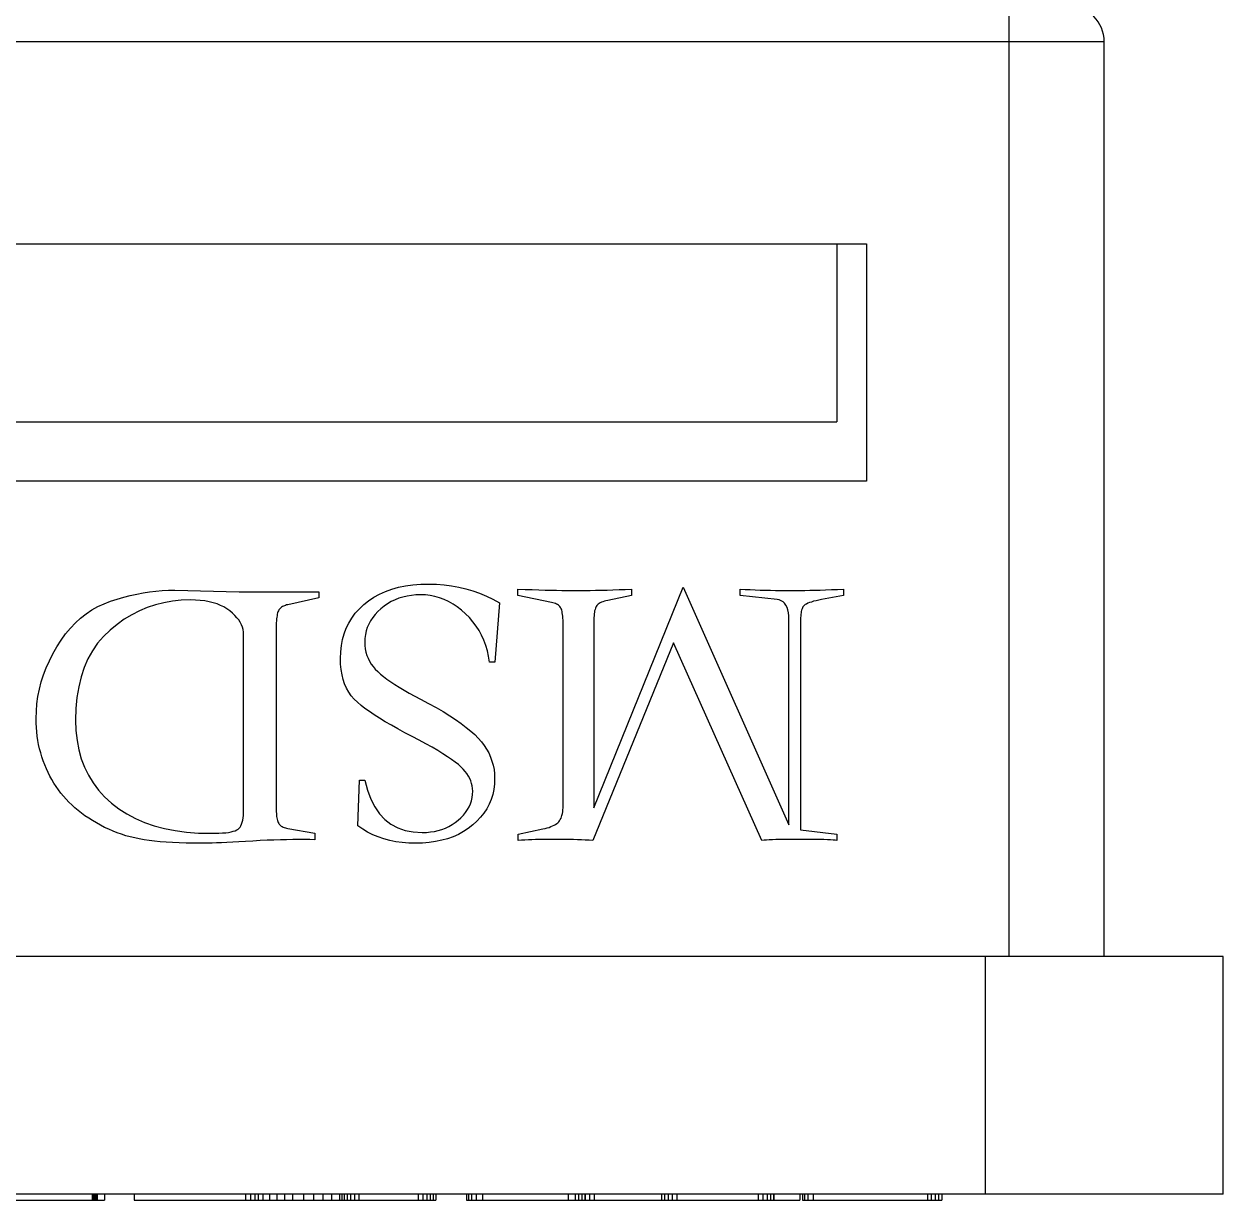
# Model space of a CAD drawing. Header units: millimetres. Extents: x -70 to 70, y -99 to 99.
# Drawn here: x 26.84 to 36.93, y 54.16 to 64.06 of the extents above; entities that cross this region are included whole.
import ezdxf

# ---------------------------------------------------------------- set-up
doc = ezdxf.new("R2010")
doc.units = ezdxf.units.MM
doc.layers.add('粗实线层', color=7, linetype='Continuous', lineweight=35)

msp = doc.modelspace()

# ---------------------------------------------------------------- linework, layer by layer
at = {"layer": '粗实线层', "color": 7, "lineweight": -3}
for p, q in [((35.126, 63.914), (35.126, 64.214)), ((35.126, 63.914), (19.726, 63.914)), ((35.926, 63.914), (35.126, 63.914)), ((35.126, 56.214), (35.126, 63.914)), ((35.926, 56.214), (35.926, 63.914)), ((20.926, 62.214), (33.926, 62.214)), ((33.676, 62.214), (33.676, 60.714)), ((33.926, 62.214), (33.926, 60.214)), ((21.176, 60.714), (33.676, 60.714)), ((33.926, 60.214), (20.926, 60.214)), ((29.986, 59.322), (30.046, 59.334)), ((30.046, 59.334), (30.108, 59.342)), ((30.108, 59.342), (30.174, 59.347)), ((30.174, 59.347), (30.243, 59.349)), ((30.243, 59.349), (30.307, 59.348)), ((30.307, 59.348), (30.371, 59.343)), ((30.371, 59.343), (30.433, 59.335)), ((30.433, 59.335), (30.494, 59.324)), ((27.62, 59.223), (27.675, 59.239)), ((27.675, 59.239), (27.73, 59.253)), ((27.73, 59.253), (27.785, 59.265)), ((27.785, 59.265), (27.839, 59.275)), ((27.839, 59.275), (27.892, 59.284)), ((27.892, 59.284), (27.946, 59.29)), ((27.946, 59.29), (27.999, 59.295)), ((27.999, 59.295), (28.052, 59.298)), ((28.052, 59.298), (28.104, 59.299)), ((28.104, 59.299), (28.647, 59.285)), ((28.647, 59.285), (29.318, 59.285)), ((29.318, 59.232), (29.056, 59.175)), ((29.318, 59.285), (29.318, 59.232)), ((29.736, 59.209), (29.78, 59.239)), ((29.78, 59.239), (29.827, 59.265)), ((29.827, 59.265), (29.877, 59.287)), ((29.877, 59.287), (29.93, 59.306)), ((29.93, 59.306), (29.986, 59.322)), ((30.024, 59.24), (29.99, 59.229)), ((30.06, 59.248), (30.024, 59.24)), ((30.096, 59.254), (30.06, 59.248)), ((30.134, 59.257), (30.096, 59.254)), ((30.173, 59.259), (30.134, 59.257)), ((30.214, 59.257), (30.173, 59.259)), ((30.254, 59.252), (30.214, 59.257)), ((30.294, 59.244), (30.254, 59.252)), ((30.333, 59.233), (30.294, 59.244)), ((30.371, 59.219), (30.333, 59.233)), ((30.494, 59.324), (30.554, 59.31)), ((30.554, 59.31), (30.613, 59.292)), ((30.613, 59.292), (30.67, 59.272)), ((30.67, 59.272), (30.727, 59.248)), ((30.727, 59.248), (30.782, 59.222)), ((30.991, 59.252), (30.991, 59.306)), ((30.991, 59.306), (31.053, 59.304)), ((31.275, 59.195), (30.991, 59.252)), ((31.053, 59.304), (31.113, 59.302)), ((31.113, 59.302), (31.169, 59.3)), ((31.169, 59.3), (31.222, 59.299)), ((31.222, 59.299), (31.271, 59.298)), ((31.271, 59.298), (31.318, 59.297)), ((31.318, 59.297), (31.361, 59.296)), ((31.361, 59.296), (31.4, 59.296)), ((31.4, 59.296), (31.437, 59.296)), ((31.437, 59.296), (31.47, 59.296)), ((31.47, 59.296), (31.512, 59.296)), ((31.512, 59.296), (31.556, 59.296)), ((31.556, 59.296), (31.6, 59.296)), ((31.6, 59.296), (31.646, 59.297)), ((31.631, 57.465), (32.382, 59.322)), ((31.646, 59.297), (31.694, 59.298)), ((31.694, 59.298), (31.742, 59.299)), ((31.742, 59.299), (31.792, 59.3)), ((31.949, 59.252), (31.748, 59.212)), ((31.792, 59.3), (31.843, 59.302)), ((31.843, 59.302), (31.896, 59.304)), ((31.896, 59.304), (31.949, 59.306)), ((31.949, 59.306), (31.949, 59.252)), ((32.382, 59.322), (33.273, 57.321)), ((32.864, 59.252), (32.864, 59.306)), ((32.864, 59.306), (32.905, 59.304)), ((33.173, 59.218), (32.864, 59.252)), ((32.905, 59.304), (32.946, 59.302)), ((32.946, 59.302), (32.988, 59.3)), ((32.988, 59.3), (33.03, 59.299)), ((33.03, 59.299), (33.073, 59.298)), ((33.073, 59.298), (33.117, 59.297)), ((33.117, 59.297), (33.161, 59.296)), ((33.161, 59.296), (33.206, 59.296)), ((33.206, 59.296), (33.251, 59.296)), ((33.251, 59.296), (33.297, 59.296)), ((33.297, 59.296), (33.332, 59.296)), ((33.332, 59.296), (33.369, 59.296)), ((33.369, 59.296), (33.408, 59.296)), ((33.408, 59.296), (33.449, 59.297)), ((33.449, 59.297), (33.491, 59.298)), ((33.491, 59.298), (33.536, 59.299)), ((33.536, 59.299), (33.582, 59.3)), ((33.733, 59.252), (33.548, 59.218)), ((33.582, 59.3), (33.63, 59.302)), ((33.63, 59.302), (33.681, 59.304)), ((33.681, 59.304), (33.733, 59.306)), ((33.733, 59.306), (33.733, 59.252)), ((27.359, 59.099), (27.407, 59.131)), ((27.407, 59.131), (27.457, 59.16)), ((27.457, 59.16), (27.51, 59.184)), ((27.51, 59.184), (27.565, 59.205)), ((27.565, 59.205), (27.62, 59.223)), ((27.873, 59.152), (27.807, 59.124)), ((27.942, 59.175), (27.873, 59.152)), ((28.012, 59.192), (27.942, 59.175)), ((28.085, 59.205), (28.012, 59.192)), ((28.159, 59.213), (28.085, 59.205)), ((28.235, 59.215), (28.159, 59.213)), ((28.278, 59.214), (28.235, 59.215)), ((28.318, 59.211), (28.278, 59.214)), ((28.357, 59.207), (28.318, 59.211)), ((28.393, 59.2), (28.357, 59.207)), ((28.427, 59.192), (28.393, 59.2)), ((28.46, 59.182), (28.427, 59.192)), ((28.49, 59.17), (28.46, 59.182)), ((28.518, 59.156), (28.49, 59.17)), ((28.544, 59.14), (28.518, 59.156)), ((28.569, 59.123), (28.544, 59.14)), ((28.981, 59.131), (28.977, 59.124)), ((28.986, 59.138), (28.981, 59.131)), ((28.991, 59.144), (28.986, 59.138)), ((28.997, 59.149), (28.991, 59.144)), ((29.003, 59.154), (28.997, 59.149)), ((29.011, 59.159), (29.003, 59.154)), ((29.019, 59.163), (29.011, 59.159)), ((29.027, 59.167), (29.019, 59.163)), ((29.036, 59.17), (29.027, 59.167)), ((29.046, 59.173), (29.036, 59.17)), ((29.056, 59.175), (29.046, 59.173)), ((29.624, 59.103), (29.658, 59.141)), ((29.658, 59.141), (29.695, 59.177)), ((29.695, 59.177), (29.736, 59.209)), ((29.839, 59.141), (29.813, 59.117)), ((29.867, 59.164), (29.839, 59.141)), ((29.896, 59.184), (29.867, 59.164)), ((29.926, 59.201), (29.896, 59.184)), ((29.958, 59.216), (29.926, 59.201)), ((29.99, 59.229), (29.958, 59.216)), ((30.409, 59.201), (30.371, 59.219)), ((30.446, 59.181), (30.409, 59.201)), ((30.482, 59.157), (30.446, 59.181)), ((30.517, 59.13), (30.482, 59.157)), ((30.782, 59.222), (30.836, 59.192)), ((30.836, 59.192), (30.799, 58.692)), ((31.287, 59.192), (31.275, 59.195)), ((31.298, 59.189), (31.287, 59.192)), ((31.308, 59.185), (31.298, 59.189)), ((31.317, 59.181), (31.308, 59.185)), ((31.325, 59.176), (31.317, 59.181)), ((31.333, 59.171), (31.325, 59.176)), ((31.339, 59.166), (31.333, 59.171)), ((31.345, 59.16), (31.339, 59.166)), ((31.35, 59.153), (31.345, 59.16)), ((31.354, 59.146), (31.35, 59.153)), ((31.358, 59.139), (31.354, 59.146)), ((31.361, 59.13), (31.358, 59.139)), ((31.641, 59.136), (31.638, 59.124)), ((31.644, 59.145), (31.641, 59.136)), ((31.647, 59.154), (31.644, 59.145)), ((31.651, 59.161), (31.647, 59.154)), ((31.656, 59.168), (31.651, 59.161)), ((31.661, 59.174), (31.656, 59.168)), ((31.668, 59.18), (31.661, 59.174)), ((31.676, 59.186), (31.668, 59.18)), ((31.685, 59.191), (31.676, 59.186)), ((31.696, 59.196), (31.685, 59.191)), ((31.707, 59.2), (31.696, 59.196)), ((31.72, 59.204), (31.707, 59.2)), ((31.733, 59.208), (31.72, 59.204)), ((31.748, 59.212), (31.733, 59.208)), ((33.192, 59.215), (33.173, 59.218)), ((33.209, 59.208), (33.192, 59.215)), ((33.224, 59.199), (33.209, 59.208)), ((33.237, 59.187), (33.224, 59.199)), ((33.248, 59.171), (33.237, 59.187)), ((33.257, 59.153), (33.248, 59.171)), ((33.264, 59.132), (33.257, 59.153)), ((33.269, 59.108), (33.264, 59.132)), ((33.383, 59.14), (33.38, 59.13)), ((33.387, 59.148), (33.383, 59.14)), ((33.391, 59.156), (33.387, 59.148)), ((33.396, 59.163), (33.391, 59.156)), ((33.402, 59.169), (33.396, 59.163)), ((33.41, 59.176), (33.402, 59.169)), ((33.42, 59.181), (33.41, 59.176)), ((33.432, 59.187), (33.42, 59.181)), ((33.446, 59.193), (33.432, 59.187)), ((33.463, 59.198), (33.446, 59.193)), ((33.481, 59.204), (33.463, 59.198)), ((33.501, 59.209), (33.481, 59.204)), ((33.524, 59.214), (33.501, 59.209)), ((33.548, 59.218), (33.524, 59.214)), ((27.268, 59.022), (27.312, 59.062)), ((27.312, 59.062), (27.359, 59.099)), ((27.679, 59.053), (27.619, 59.01)), ((27.742, 59.091), (27.679, 59.053)), ((27.807, 59.124), (27.742, 59.091)), ((28.591, 59.104), (28.569, 59.123)), ((28.61, 59.085), (28.591, 59.104)), ((28.628, 59.066), (28.61, 59.085)), ((28.643, 59.047), (28.628, 59.066)), ((28.655, 59.027), (28.643, 59.047)), ((28.96, 59.039), (28.959, 59.022)), ((28.961, 59.055), (28.96, 59.039)), ((28.963, 59.069), (28.961, 59.055)), ((28.965, 59.083), (28.963, 59.069)), ((28.967, 59.095), (28.965, 59.083)), ((28.97, 59.106), (28.967, 59.095)), ((28.973, 59.115), (28.97, 59.106)), ((28.977, 59.124), (28.973, 59.115)), ((29.569, 59.021), (29.595, 59.063)), ((29.595, 59.063), (29.624, 59.103)), ((29.752, 59.04), (29.737, 59.012)), ((29.77, 59.067), (29.752, 59.04)), ((29.79, 59.093), (29.77, 59.067)), ((29.813, 59.117), (29.79, 59.093)), ((30.551, 59.099), (30.517, 59.13)), ((30.584, 59.067), (30.551, 59.099)), ((30.614, 59.032), (30.584, 59.067)), ((30.641, 58.996), (30.614, 59.032)), ((31.364, 59.119), (31.361, 59.13)), ((31.366, 59.107), (31.364, 59.119)), ((31.368, 59.094), (31.366, 59.107)), ((31.37, 59.079), (31.368, 59.094)), ((31.371, 59.063), (31.37, 59.079)), ((31.372, 59.046), (31.371, 59.063)), ((31.373, 59.027), (31.372, 59.046)), ((31.632, 59.067), (31.631, 59.05)), ((31.631, 59.05), (31.631, 59.031)), ((31.631, 59.031), (31.631, 57.465)), ((31.633, 59.083), (31.632, 59.067)), ((31.634, 59.098), (31.633, 59.083)), ((31.636, 59.112), (31.634, 59.098)), ((31.638, 59.124), (31.636, 59.112)), ((33.272, 59.081), (33.269, 59.108)), ((33.273, 59.051), (33.272, 59.081)), ((33.273, 57.321), (33.273, 59.051)), ((33.372, 59.081), (33.371, 59.066)), ((33.371, 59.066), (33.371, 59.051)), ((33.371, 59.051), (33.371, 57.281)), ((33.373, 59.095), (33.372, 59.081)), ((33.375, 59.107), (33.373, 59.095)), ((33.377, 59.119), (33.375, 59.107)), ((33.38, 59.13), (33.377, 59.119)), ((27.148, 58.877), (27.186, 58.929)), ((27.186, 58.929), (27.226, 58.978)), ((27.226, 58.978), (27.268, 59.022)), ((27.56, 58.962), (27.505, 58.909)), ((27.619, 59.01), (27.56, 58.962)), ((28.666, 59.007), (28.655, 59.027)), ((28.674, 58.986), (28.666, 59.007)), ((28.68, 58.966), (28.674, 58.986)), ((28.683, 58.945), (28.68, 58.966)), ((28.684, 58.923), (28.683, 58.945)), ((28.959, 59.022), (28.959, 59.004)), ((28.959, 59.004), (28.959, 57.448)), ((29.516, 58.881), (29.53, 58.93)), ((29.53, 58.93), (29.548, 58.977)), ((29.548, 58.977), (29.569, 59.021)), ((29.716, 58.954), (29.709, 58.924)), ((29.725, 58.984), (29.716, 58.954)), ((29.737, 59.012), (29.725, 58.984)), ((30.666, 58.958), (30.641, 58.996)), ((30.687, 58.918), (30.666, 58.958)), ((31.373, 59.007), (31.373, 59.027)), ((31.373, 57.485), (31.373, 59.007)), ((27.112, 58.821), (27.148, 58.877)), ((27.455, 58.851), (27.412, 58.787)), ((27.505, 58.909), (27.455, 58.851)), ((28.684, 57.448), (28.684, 58.923)), ((29.501, 58.778), (29.507, 58.831)), ((29.507, 58.831), (29.516, 58.881)), ((29.705, 58.892), (29.703, 58.86)), ((29.703, 58.86), (29.704, 58.831)), ((29.704, 58.831), (29.708, 58.803)), ((29.709, 58.924), (29.705, 58.892)), ((30.706, 58.876), (30.687, 58.918)), ((30.722, 58.833), (30.706, 58.876)), ((30.735, 58.788), (30.722, 58.833)), ((32.301, 58.853), (31.624, 57.19)), ((33.045, 57.19), (32.301, 58.853)), ((27.049, 58.704), (27.079, 58.763)), ((27.079, 58.763), (27.112, 58.821)), ((27.412, 58.787), (27.374, 58.719)), ((29.499, 58.722), (29.501, 58.778)), ((29.708, 58.803), (29.713, 58.775)), ((29.713, 58.775), (29.721, 58.749)), ((29.721, 58.749), (29.731, 58.724)), ((30.745, 58.741), (30.735, 58.788)), ((30.753, 58.692), (30.745, 58.741)), ((27.001, 58.585), (27.023, 58.645)), ((27.023, 58.645), (27.049, 58.704)), ((27.342, 58.646), (27.316, 58.567)), ((27.374, 58.719), (27.342, 58.646)), ((29.5, 58.675), (29.499, 58.722)), ((29.505, 58.629), (29.5, 58.675)), ((29.512, 58.586), (29.505, 58.629)), ((29.731, 58.724), (29.743, 58.7)), ((29.743, 58.7), (29.757, 58.676)), ((29.757, 58.676), (29.773, 58.654)), ((29.773, 58.654), (29.792, 58.632)), ((29.792, 58.632), (29.812, 58.612)), ((30.799, 58.692), (30.753, 58.692)), ((26.981, 58.525), (27.001, 58.585)), ((27.316, 58.567), (27.296, 58.484)), ((29.522, 58.546), (29.512, 58.586)), ((29.534, 58.508), (29.522, 58.546)), ((29.812, 58.612), (29.835, 58.591)), ((29.835, 58.591), (29.862, 58.57)), ((29.862, 58.57), (29.89, 58.549)), ((29.89, 58.549), (29.922, 58.526)), ((29.922, 58.526), (29.957, 58.504)), ((26.953, 58.403), (26.966, 58.464)), ((26.966, 58.464), (26.981, 58.525)), ((27.296, 58.484), (27.281, 58.395)), ((29.55, 58.472), (29.534, 58.508)), ((29.569, 58.439), (29.55, 58.472)), ((29.59, 58.408), (29.569, 58.439)), ((29.957, 58.504), (29.994, 58.48)), ((29.994, 58.48), (30.035, 58.456)), ((30.035, 58.456), (30.078, 58.431)), ((30.078, 58.431), (30.124, 58.406)), ((26.94, 58.279), (26.945, 58.341)), ((26.945, 58.341), (26.953, 58.403)), ((27.281, 58.395), (27.273, 58.301)), ((29.614, 58.38), (29.59, 58.408)), ((29.641, 58.354), (29.614, 58.38)), ((29.672, 58.328), (29.641, 58.354)), ((29.705, 58.302), (29.672, 58.328)), ((30.124, 58.406), (30.173, 58.38)), ((30.173, 58.38), (30.24, 58.345)), ((30.24, 58.345), (30.304, 58.309)), ((26.938, 58.216), (26.94, 58.279)), ((27.273, 58.301), (27.27, 58.203)), ((29.743, 58.276), (29.705, 58.302)), ((29.783, 58.248), (29.743, 58.276)), ((29.828, 58.219), (29.783, 58.248)), ((30.304, 58.309), (30.363, 58.275)), ((30.363, 58.275), (30.418, 58.241)), ((30.418, 58.241), (30.468, 58.208)), ((26.938, 58.179), (26.938, 58.216)), ((26.94, 58.142), (26.938, 58.179)), ((26.943, 58.105), (26.94, 58.142)), ((27.27, 58.203), (27.273, 58.116)), ((29.876, 58.19), (29.828, 58.219)), ((29.927, 58.16), (29.876, 58.19)), ((29.982, 58.129), (29.927, 58.16)), ((30.04, 58.098), (29.982, 58.129)), ((30.468, 58.208), (30.515, 58.175)), ((30.515, 58.175), (30.557, 58.143)), ((30.557, 58.143), (30.595, 58.112)), ((26.947, 58.069), (26.943, 58.105)), ((26.953, 58.033), (26.947, 58.069)), ((26.959, 57.998), (26.953, 58.033)), ((27.273, 58.116), (27.282, 58.033)), ((27.282, 58.033), (27.297, 57.954)), ((30.102, 58.065), (30.04, 58.098)), ((30.162, 58.034), (30.102, 58.065)), ((30.218, 58.004), (30.162, 58.034)), ((30.595, 58.112), (30.629, 58.082)), ((30.629, 58.082), (30.659, 58.052)), ((30.659, 58.052), (30.685, 58.022)), ((30.685, 58.022), (30.708, 57.991)), ((26.967, 57.963), (26.959, 57.998)), ((26.976, 57.929), (26.967, 57.963)), ((26.987, 57.895), (26.976, 57.929)), ((27.297, 57.954), (27.318, 57.879)), ((30.27, 57.975), (30.218, 58.004)), ((30.318, 57.947), (30.27, 57.975)), ((30.361, 57.921), (30.318, 57.947)), ((30.4, 57.896), (30.361, 57.921)), ((30.708, 57.991), (30.729, 57.959)), ((30.729, 57.959), (30.747, 57.927)), ((30.747, 57.927), (30.762, 57.893)), ((26.998, 57.861), (26.987, 57.895)), ((27.011, 57.828), (26.998, 57.861)), ((27.024, 57.795), (27.011, 57.828)), ((27.318, 57.879), (27.345, 57.807)), ((30.434, 57.873), (30.4, 57.896)), ((30.465, 57.851), (30.434, 57.873)), ((30.491, 57.83), (30.465, 57.851)), ((30.513, 57.81), (30.491, 57.83)), ((30.762, 57.893), (30.774, 57.859)), ((30.774, 57.859), (30.784, 57.824)), ((30.784, 57.824), (30.791, 57.788)), ((27.039, 57.764), (27.024, 57.795)), ((27.054, 57.733), (27.039, 57.764)), ((27.071, 57.703), (27.054, 57.733)), ((27.345, 57.807), (27.378, 57.739)), ((27.378, 57.739), (27.417, 57.675)), ((30.532, 57.792), (30.513, 57.81)), ((30.548, 57.772), (30.532, 57.792)), ((30.563, 57.753), (30.548, 57.772)), ((30.576, 57.733), (30.563, 57.753)), ((30.587, 57.712), (30.576, 57.733)), ((30.791, 57.788), (30.795, 57.751)), ((30.795, 57.751), (30.796, 57.713)), ((27.088, 57.674), (27.071, 57.703)), ((27.106, 57.645), (27.088, 57.674)), ((27.126, 57.617), (27.106, 57.645)), ((27.146, 57.59), (27.126, 57.617)), ((27.417, 57.675), (27.463, 57.615)), ((29.646, 57.314), (29.66, 57.697)), ((29.66, 57.697), (29.703, 57.697)), ((29.703, 57.697), (29.726, 57.613)), ((30.596, 57.692), (30.587, 57.712)), ((30.603, 57.671), (30.596, 57.692)), ((30.608, 57.65), (30.603, 57.671)), ((30.611, 57.628), (30.608, 57.65)), ((30.612, 57.606), (30.611, 57.628)), ((30.789, 57.621), (30.78, 57.578)), ((30.794, 57.667), (30.789, 57.621)), ((30.796, 57.713), (30.794, 57.667)), ((27.167, 57.564), (27.146, 57.59)), ((27.19, 57.539), (27.167, 57.564)), ((27.213, 57.514), (27.19, 57.539)), ((27.463, 57.615), (27.514, 57.558)), ((27.514, 57.558), (27.571, 57.505)), ((29.726, 57.613), (29.754, 57.538)), ((29.754, 57.538), (29.788, 57.473)), ((30.592, 57.499), (30.601, 57.525)), ((30.601, 57.525), (30.607, 57.551)), ((30.607, 57.551), (30.611, 57.578)), ((30.611, 57.578), (30.612, 57.606)), ((30.767, 57.536), (30.75, 57.496)), ((30.78, 57.578), (30.767, 57.536)), ((27.238, 57.49), (27.213, 57.514)), ((27.264, 57.466), (27.238, 57.49)), ((27.291, 57.443), (27.264, 57.466)), ((27.32, 57.421), (27.291, 57.443)), ((27.349, 57.399), (27.32, 57.421)), ((27.571, 57.505), (27.634, 57.457)), ((27.634, 57.457), (27.701, 57.414)), ((28.682, 57.401), (28.684, 57.424)), ((28.684, 57.424), (28.684, 57.448)), ((28.959, 57.448), (28.959, 57.433)), ((28.959, 57.433), (28.96, 57.418)), ((28.96, 57.418), (28.961, 57.404)), ((29.788, 57.473), (29.827, 57.415)), ((29.827, 57.415), (29.873, 57.367)), ((30.533, 57.404), (30.552, 57.427)), ((30.552, 57.427), (30.568, 57.45)), ((30.568, 57.45), (30.581, 57.474)), ((30.581, 57.474), (30.592, 57.499)), ((30.706, 57.421), (30.678, 57.386)), ((30.73, 57.458), (30.706, 57.421)), ((30.75, 57.496), (30.73, 57.458)), ((31.363, 57.402), (31.367, 57.417)), ((31.367, 57.417), (31.369, 57.432)), ((31.369, 57.432), (31.371, 57.449)), ((31.371, 57.449), (31.372, 57.466)), ((31.372, 57.466), (31.373, 57.485)), ((27.38, 57.378), (27.349, 57.399)), ((27.412, 57.358), (27.38, 57.378)), ((27.446, 57.338), (27.412, 57.358)), ((27.48, 57.319), (27.446, 57.338)), ((27.514, 57.301), (27.48, 57.319)), ((27.701, 57.414), (27.773, 57.376)), ((27.773, 57.376), (27.85, 57.342)), ((27.85, 57.342), (27.932, 57.314)), ((27.932, 57.314), (28.018, 57.291)), ((28.654, 57.304), (28.661, 57.315)), ((28.661, 57.315), (28.667, 57.329)), ((28.667, 57.329), (28.673, 57.344)), ((28.673, 57.344), (28.677, 57.361)), ((28.677, 57.361), (28.68, 57.38)), ((28.68, 57.38), (28.682, 57.401)), ((28.961, 57.404), (28.962, 57.392)), ((28.962, 57.392), (28.964, 57.38)), ((28.964, 57.38), (28.966, 57.369)), ((28.966, 57.369), (28.969, 57.359)), ((28.969, 57.359), (28.972, 57.35)), ((28.972, 57.35), (28.975, 57.342)), ((28.975, 57.342), (28.979, 57.334)), ((28.979, 57.334), (28.984, 57.328)), ((28.984, 57.328), (28.989, 57.322)), ((28.989, 57.322), (28.995, 57.316)), ((28.995, 57.316), (29.001, 57.311)), ((29.686, 57.286), (29.646, 57.314)), ((29.873, 57.367), (29.924, 57.328)), ((29.924, 57.328), (29.981, 57.297)), ((30.411, 57.308), (30.438, 57.324)), ((30.438, 57.324), (30.464, 57.342)), ((30.464, 57.342), (30.489, 57.361)), ((30.489, 57.361), (30.513, 57.382)), ((30.513, 57.382), (30.533, 57.404)), ((30.612, 57.321), (30.574, 57.292)), ((30.647, 57.353), (30.612, 57.321)), ((30.678, 57.386), (30.647, 57.353)), ((31.284, 57.313), (31.297, 57.319)), ((31.297, 57.319), (31.308, 57.326)), ((31.308, 57.326), (31.319, 57.333)), ((31.319, 57.333), (31.328, 57.34)), ((31.328, 57.34), (31.336, 57.348)), ((31.336, 57.348), (31.343, 57.357)), ((31.343, 57.357), (31.349, 57.366)), ((31.349, 57.366), (31.355, 57.377)), ((31.355, 57.377), (31.359, 57.389)), ((31.359, 57.389), (31.363, 57.402)), ((27.549, 57.285), (27.514, 57.301)), ((27.585, 57.27), (27.549, 57.285)), ((27.62, 57.256), (27.585, 57.27)), ((27.657, 57.243), (27.62, 57.256)), ((27.693, 57.231), (27.657, 57.243)), ((27.73, 57.221), (27.693, 57.231)), ((27.768, 57.212), (27.73, 57.221)), ((28.018, 57.291), (28.109, 57.274)), ((28.109, 57.274), (28.204, 57.261)), ((28.204, 57.261), (28.304, 57.253)), ((28.304, 57.253), (28.409, 57.251)), ((28.409, 57.251), (28.444, 57.251)), ((28.444, 57.251), (28.476, 57.252)), ((28.476, 57.252), (28.506, 57.254)), ((28.506, 57.254), (28.533, 57.256)), ((28.533, 57.256), (28.557, 57.259)), ((28.557, 57.259), (28.578, 57.263)), ((28.578, 57.263), (28.597, 57.268)), ((28.597, 57.268), (28.613, 57.273)), ((28.613, 57.273), (28.627, 57.279)), ((28.627, 57.279), (28.637, 57.286)), ((28.637, 57.286), (28.646, 57.294)), ((28.646, 57.294), (28.654, 57.304)), ((29.001, 57.311), (29.009, 57.307)), ((29.009, 57.307), (29.017, 57.303)), ((29.017, 57.303), (29.025, 57.299)), ((29.025, 57.299), (29.035, 57.296)), ((29.035, 57.296), (29.045, 57.293)), ((29.045, 57.293), (29.056, 57.291)), ((29.056, 57.291), (29.284, 57.251)), ((29.284, 57.251), (29.284, 57.197)), ((29.727, 57.261), (29.686, 57.286)), ((29.77, 57.239), (29.727, 57.261)), ((29.816, 57.22), (29.77, 57.239)), ((29.863, 57.204), (29.816, 57.22)), ((29.981, 57.297), (30.043, 57.275)), ((30.043, 57.275), (30.112, 57.262)), ((30.112, 57.262), (30.186, 57.257)), ((30.186, 57.257), (30.222, 57.258)), ((30.222, 57.258), (30.256, 57.262)), ((30.256, 57.262), (30.289, 57.267)), ((30.289, 57.267), (30.321, 57.274)), ((30.321, 57.274), (30.352, 57.283)), ((30.352, 57.283), (30.382, 57.295)), ((30.382, 57.295), (30.411, 57.308)), ((30.447, 57.222), (30.4, 57.205)), ((30.491, 57.242), (30.447, 57.222)), ((30.534, 57.266), (30.491, 57.242)), ((30.574, 57.292), (30.534, 57.266)), ((30.994, 57.244), (31.202, 57.288)), ((30.994, 57.19), (30.994, 57.244)), ((31.202, 57.288), (31.221, 57.292)), ((31.221, 57.292), (31.238, 57.296)), ((31.238, 57.296), (31.255, 57.301)), ((31.255, 57.301), (31.27, 57.307)), ((31.27, 57.307), (31.284, 57.313)), ((33.371, 57.281), (33.676, 57.244)), ((33.676, 57.244), (33.676, 57.19)), ((27.806, 57.204), (27.768, 57.212)), ((27.846, 57.197), (27.806, 57.204)), ((27.888, 57.19), (27.846, 57.197)), ((27.933, 57.185), (27.888, 57.19)), ((27.981, 57.18), (27.933, 57.185)), ((28.031, 57.176), (27.981, 57.18)), ((28.085, 57.173), (28.031, 57.176)), ((28.141, 57.17), (28.085, 57.173)), ((28.2, 57.168), (28.141, 57.17)), ((28.261, 57.167), (28.2, 57.168)), ((28.326, 57.167), (28.261, 57.167)), ((28.353, 57.167), (28.326, 57.167)), ((28.384, 57.168), (28.353, 57.167)), ((28.418, 57.169), (28.384, 57.168)), ((28.456, 57.17), (28.418, 57.169)), ((28.498, 57.171), (28.456, 57.17)), ((28.544, 57.174), (28.498, 57.171)), ((28.593, 57.176), (28.544, 57.174)), ((28.645, 57.179), (28.593, 57.176)), ((28.701, 57.182), (28.645, 57.179)), ((28.761, 57.185), (28.701, 57.182)), ((28.822, 57.189), (28.761, 57.185)), ((28.881, 57.192), (28.822, 57.189)), ((28.938, 57.194), (28.881, 57.192)), ((28.993, 57.196), (28.938, 57.194)), ((29.046, 57.197), (28.993, 57.196)), ((29.098, 57.198), (29.046, 57.197)), ((29.147, 57.199), (29.098, 57.198)), ((29.195, 57.199), (29.147, 57.199)), ((29.24, 57.198), (29.195, 57.199)), ((29.284, 57.197), (29.24, 57.198)), ((29.913, 57.19), (29.863, 57.204)), ((29.965, 57.18), (29.913, 57.19)), ((30.019, 57.173), (29.965, 57.18)), ((30.074, 57.168), (30.019, 57.173)), ((30.132, 57.167), (30.074, 57.168)), ((30.19, 57.168), (30.132, 57.167)), ((30.246, 57.173), (30.19, 57.168)), ((30.299, 57.181), (30.246, 57.173)), ((30.351, 57.192), (30.299, 57.181)), ((30.4, 57.205), (30.351, 57.192)), ((31.022, 57.192), (30.994, 57.19)), ((31.051, 57.194), (31.022, 57.192)), ((31.08, 57.195), (31.051, 57.194)), ((31.11, 57.197), (31.08, 57.195)), ((31.14, 57.198), (31.11, 57.197)), ((31.17, 57.199), (31.14, 57.198)), ((31.201, 57.199), (31.17, 57.199)), ((31.232, 57.2), (31.201, 57.199)), ((31.264, 57.2), (31.232, 57.2)), ((31.296, 57.2), (31.264, 57.2)), ((31.328, 57.2), (31.296, 57.2)), ((31.361, 57.2), (31.328, 57.2)), ((31.394, 57.199), (31.361, 57.2)), ((31.427, 57.199), (31.394, 57.199)), ((31.46, 57.198), (31.427, 57.199)), ((31.493, 57.197), (31.46, 57.198)), ((31.526, 57.195), (31.493, 57.197)), ((31.558, 57.194), (31.526, 57.195)), ((31.591, 57.192), (31.558, 57.194)), ((31.624, 57.19), (31.591, 57.192)), ((33.064, 57.192), (33.045, 57.19)), ((33.085, 57.194), (33.064, 57.192)), ((33.108, 57.195), (33.085, 57.194)), ((33.135, 57.197), (33.108, 57.195)), ((33.164, 57.198), (33.135, 57.197)), ((33.197, 57.199), (33.164, 57.198)), ((33.232, 57.199), (33.197, 57.199)), ((33.27, 57.2), (33.232, 57.199)), ((33.31, 57.2), (33.27, 57.2)), ((33.354, 57.2), (33.31, 57.2)), ((33.405, 57.2), (33.354, 57.2)), ((33.451, 57.2), (33.405, 57.2)), ((33.494, 57.199), (33.451, 57.2)), ((33.532, 57.199), (33.494, 57.199)), ((33.567, 57.198), (33.532, 57.199)), ((33.597, 57.197), (33.567, 57.198)), ((33.623, 57.195), (33.597, 57.197)), ((33.645, 57.194), (33.623, 57.195)), ((33.662, 57.192), (33.645, 57.194)), ((33.676, 57.19), (33.662, 57.192)), ((34.926, 56.214), (19.926, 56.214)), ((34.926, 54.214), (34.926, 56.214)), ((36.926, 56.214), (34.926, 56.214)), ((36.926, 54.214), (36.926, 56.214)), ((34.926, 54.214), (19.926, 54.214)), ((27.409, 54.214), (27.409, 54.164)), ((27.419, 54.214), (27.419, 54.164)), ((27.429, 54.214), (27.429, 54.164)), ((27.438, 54.214), (27.438, 54.164)), ((27.445, 54.214), (27.445, 54.164)), ((27.451, 54.214), (27.451, 54.164)), ((27.513, 54.214), (27.513, 54.164)), ((27.764, 54.214), (27.764, 54.164)), ((28.701, 54.214), (28.701, 54.164)), ((28.741, 54.214), (28.741, 54.164)), ((28.777, 54.214), (28.777, 54.164)), ((28.807, 54.214), (28.807, 54.164)), ((28.847, 54.214), (28.847, 54.164)), ((28.903, 54.214), (28.903, 54.164)), ((28.964, 54.214), (28.964, 54.164)), ((29.028, 54.214), (29.028, 54.164)), ((29.096, 54.214), (29.096, 54.164)), ((29.188, 54.214), (29.188, 54.164)), ((29.273, 54.214), (29.273, 54.164)), ((29.351, 54.214), (29.351, 54.164)), ((29.424, 54.214), (29.424, 54.164)), ((29.491, 54.214), (29.491, 54.164)), ((29.51, 54.214), (29.51, 54.164)), ((29.53, 54.214), (29.53, 54.164)), ((29.555, 54.214), (29.555, 54.164)), ((29.584, 54.214), (29.584, 54.164)), ((29.617, 54.214), (29.617, 54.164)), ((29.654, 54.214), (29.654, 54.164)), ((30.154, 54.214), (30.154, 54.164)), ((30.191, 54.214), (30.191, 54.164)), ((30.225, 54.214), (30.225, 54.164)), ((30.254, 54.214), (30.254, 54.164)), ((30.28, 54.214), (30.28, 54.164)), ((30.301, 54.214), (30.301, 54.164)), ((30.56, 54.214), (30.56, 54.164)), ((30.575, 54.214), (30.575, 54.164)), ((30.603, 54.214), (30.603, 54.164)), ((30.642, 54.214), (30.642, 54.164)), ((30.694, 54.214), (30.694, 54.164)), ((31.414, 54.214), (31.414, 54.164)), ((31.473, 54.214), (31.473, 54.164)), ((31.501, 54.214), (31.501, 54.164)), ((31.529, 54.214), (31.529, 54.164)), ((31.556, 54.214), (31.556, 54.164)), ((31.558, 54.214), (31.558, 54.164)), ((31.596, 54.214), (31.596, 54.164)), ((31.634, 54.214), (31.634, 54.164)), ((32.201, 54.214), (32.201, 54.164)), ((32.226, 54.214), (32.226, 54.164)), ((32.256, 54.214), (32.256, 54.164)), ((32.291, 54.214), (32.291, 54.164)), ((32.33, 54.214), (32.33, 54.164)), ((33.014, 54.214), (33.014, 54.164)), ((33.054, 54.214), (33.054, 54.164)), ((33.089, 54.214), (33.089, 54.164)), ((33.119, 54.214), (33.119, 54.164)), ((33.143, 54.214), (33.143, 54.164)), ((33.147, 54.214), (33.147, 54.164)), ((33.364, 54.214), (33.364, 54.164)), ((33.387, 54.214), (33.387, 54.164)), ((33.403, 54.214), (33.403, 54.164)), ((33.433, 54.214), (33.433, 54.164)), ((33.478, 54.214), (33.478, 54.164)), ((34.438, 54.214), (34.438, 54.164)), ((34.471, 54.214), (34.471, 54.164)), ((34.503, 54.214), (34.503, 54.164)), ((34.533, 54.214), (34.533, 54.164)), ((34.561, 54.214), (34.561, 54.164)), ((36.926, 54.214), (34.926, 54.214)), ((26.03, 54.164), (27.409, 54.164)), ((27.408, 54.164), (27.419, 54.164)), ((27.419, 54.164), (27.429, 54.164)), ((27.429, 54.164), (27.438, 54.164)), ((27.438, 54.164), (27.445, 54.164)), ((27.445, 54.164), (27.451, 54.164)), ((27.451, 54.164), (27.513, 54.164)), ((27.764, 54.164), (27.815, 54.164)), ((27.815, 54.164), (27.867, 54.164)), ((27.867, 54.164), (27.918, 54.164)), ((27.918, 54.164), (27.97, 54.164)), ((27.97, 54.164), (28.022, 54.164)), ((28.022, 54.164), (28.074, 54.164)), ((28.074, 54.164), (28.127, 54.164)), ((28.127, 54.164), (28.179, 54.164)), ((28.179, 54.164), (28.232, 54.164)), ((28.232, 54.164), (28.285, 54.164)), ((28.285, 54.164), (28.359, 54.164)), ((28.359, 54.164), (28.429, 54.164)), ((28.429, 54.164), (28.493, 54.164)), ((28.493, 54.164), (28.552, 54.164)), ((28.552, 54.164), (28.607, 54.164)), ((28.607, 54.164), (28.657, 54.164)), ((28.657, 54.164), (28.701, 54.164)), ((28.701, 54.164), (28.741, 54.164)), ((28.741, 54.164), (28.777, 54.164)), ((28.777, 54.164), (28.807, 54.164)), ((28.807, 54.164), (28.847, 54.164)), ((28.847, 54.164), (28.903, 54.164)), ((28.903, 54.164), (28.964, 54.164)), ((28.964, 54.164), (29.028, 54.164)), ((29.028, 54.164), (29.096, 54.164)), ((29.096, 54.164), (29.188, 54.164)), ((29.188, 54.164), (29.273, 54.164)), ((29.273, 54.164), (29.351, 54.164)), ((29.351, 54.164), (29.424, 54.164)), ((29.424, 54.164), (29.491, 54.164)), ((29.491, 54.164), (29.51, 54.164)), ((29.51, 54.164), (29.53, 54.164)), ((29.53, 54.164), (29.555, 54.164)), ((29.555, 54.164), (29.584, 54.164)), ((29.584, 54.164), (29.617, 54.164)), ((29.617, 54.164), (29.654, 54.164)), ((29.654, 54.164), (29.696, 54.164)), ((29.696, 54.164), (29.742, 54.164)), ((29.742, 54.164), (29.791, 54.164)), ((29.791, 54.164), (29.845, 54.164)), ((29.845, 54.164), (29.903, 54.164)), ((29.903, 54.164), (29.962, 54.164)), ((29.962, 54.164), (30.016, 54.164)), ((30.016, 54.164), (30.066, 54.164)), ((30.066, 54.164), (30.112, 54.164)), ((30.112, 54.164), (30.154, 54.164)), ((30.154, 54.164), (30.191, 54.164)), ((30.191, 54.164), (30.225, 54.164)), ((30.225, 54.164), (30.254, 54.164)), ((30.254, 54.164), (30.28, 54.164)), ((30.28, 54.164), (30.301, 54.164)), ((30.56, 54.164), (30.575, 54.164)), ((30.575, 54.164), (30.603, 54.164)), ((30.603, 54.164), (30.642, 54.164)), ((30.642, 54.164), (30.694, 54.164)), ((30.694, 54.164), (30.758, 54.164)), ((30.758, 54.164), (30.834, 54.164)), ((30.834, 54.164), (30.922, 54.164)), ((30.922, 54.164), (31.022, 54.164)), ((31.022, 54.164), (31.134, 54.164)), ((31.134, 54.164), (31.259, 54.164)), ((31.259, 54.164), (31.291, 54.164)), ((31.291, 54.164), (31.323, 54.164)), ((31.323, 54.164), (31.354, 54.164)), ((31.354, 54.164), (31.384, 54.164)), ((31.384, 54.164), (31.414, 54.164)), ((31.414, 54.164), (31.444, 54.164)), ((31.444, 54.164), (31.473, 54.164)), ((31.473, 54.164), (31.501, 54.164)), ((31.501, 54.164), (31.529, 54.164)), ((31.529, 54.164), (31.556, 54.164)), ((31.558, 54.164), (31.596, 54.164)), ((31.596, 54.164), (31.634, 54.164)), ((31.634, 54.164), (32.201, 54.164)), ((32.201, 54.164), (32.226, 54.164)), ((32.226, 54.164), (32.256, 54.164)), ((32.256, 54.164), (32.291, 54.164)), ((32.291, 54.164), (32.33, 54.164)), ((32.33, 54.164), (32.375, 54.164)), ((32.375, 54.164), (32.425, 54.164)), ((32.425, 54.164), (32.479, 54.164)), ((32.479, 54.164), (32.539, 54.164)), ((32.539, 54.164), (32.603, 54.164)), ((32.603, 54.164), (32.672, 54.164)), ((32.672, 54.164), (32.742, 54.164)), ((32.742, 54.164), (32.806, 54.164)), ((32.806, 54.164), (32.866, 54.164)), ((32.866, 54.164), (32.92, 54.164)), ((32.92, 54.164), (32.97, 54.164)), ((32.97, 54.164), (33.014, 54.164)), ((33.014, 54.164), (33.054, 54.164)), ((33.054, 54.164), (33.089, 54.164)), ((33.089, 54.164), (33.119, 54.164)), ((33.119, 54.164), (33.143, 54.164)), ((33.147, 54.164), (33.163, 54.164)), ((33.163, 54.164), (33.364, 54.164)), ((33.387, 54.164), (33.403, 54.164)), ((33.403, 54.164), (33.433, 54.164)), ((33.433, 54.164), (33.478, 54.164)), ((33.478, 54.164), (33.537, 54.164)), ((33.537, 54.164), (33.611, 54.164)), ((33.611, 54.164), (33.699, 54.164)), ((33.699, 54.164), (33.802, 54.164)), ((33.802, 54.164), (33.919, 54.164)), ((33.919, 54.164), (34.051, 54.164)), ((34.051, 54.164), (34.198, 54.164)), ((34.198, 54.164), (34.242, 54.164)), ((34.242, 54.164), (34.285, 54.164)), ((34.285, 54.164), (34.326, 54.164)), ((34.326, 54.164), (34.365, 54.164)), ((34.365, 54.164), (34.402, 54.164)), ((34.402, 54.164), (34.438, 54.164)), ((34.438, 54.164), (34.471, 54.164)), ((34.471, 54.164), (34.503, 54.164)), ((34.503, 54.164), (34.533, 54.164)), ((34.533, 54.164), (34.561, 54.164))]:
    msp.add_line(p, q, dxfattribs=at)
msp.add_arc((35.626, 63.914), 0.3, 360, 90, dxfattribs=at)

doc.saveas('drawing.dxf')
